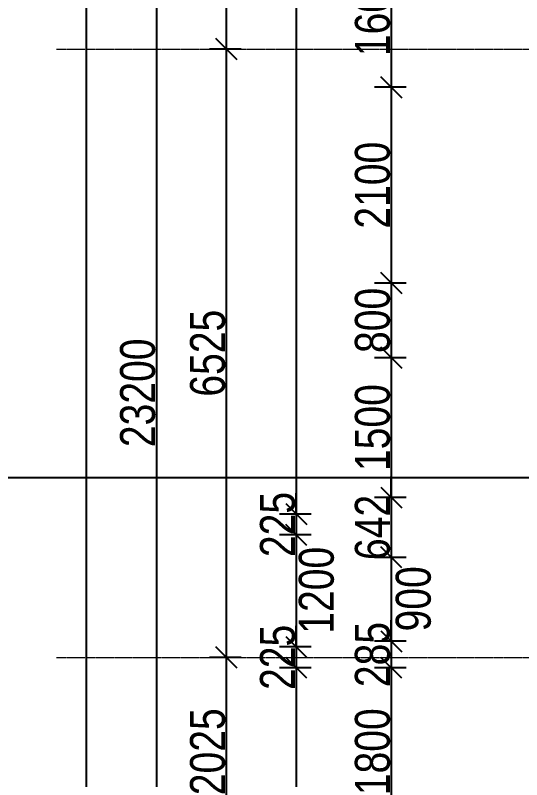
# Model space of a CAD drawing. Header units: millimetres. Extents: x -35190 to 411743, y -233114 to 23872.
# Drawn here: x 123633 to 129063, y -4676 to 3524 of the extents above; entities that cross this region are included whole.
import ezdxf

# ---------------------------------------------------------------- set-up
doc = ezdxf.new("R2010")
doc.units = ezdxf.units.MM
doc.linetypes.add('Grid Line', pattern=[22.225, 12.7, -3.175, 3.175, -3.175])
doc.layers.add('A-ANNO-DIMS', color=211, linetype='Continuous', lineweight=9)
doc.layers.add('S-GRID', color=1, linetype='Continuous', lineweight=9)
doc.styles.add('Arial_3', font='arial.ttf', dxfattribs={"width": 0.8, "height": 375})
doc.dimstyles.new('main_4_5mm', dxfattribs={"dimscale": 304.8, "dimtxt": 382.597275, "dimasz": 0.738189, "dimexe": 0.590551, "dimexo": 0.0625, "dimgap": 0.024606, "dimtad": 1, "dimdec": 0, "dimzin": 0, "dimdsep": 46, "dimtxsty": 'Arial_3', "dimblk1": 'OBLIQUE', "dimblk2": 'OBLIQUE', "dimsah": 1, "dimcen": 0.09, "dimdle": 0.590551, "dimazin": 0, "dimtfac": 1, "dimtdec": 4, "dimtix": 1, "dimtmove": 0, "dimatfit": 3, "dimfxl": 0.590551, "dimfxlon": 1, "dimtvp": 1, "dimtolj": 1, "dimtzin": 0, "dimarcsym": 2})
doc.dimstyles.new('main_4_5mm_1', dxfattribs={"dimscale": 304.8, "dimtxt": 382.597275, "dimasz": 0.738189, "dimexe": 0.590551, "dimexo": 0.0625, "dimgap": 0.024606, "dimtad": 1, "dimdec": 0, "dimzin": 0, "dimdsep": 46, "dimtxsty": 'Arial_3', "dimblk1": 'OBLIQUE', "dimblk2": 'OBLIQUE', "dimsah": 1, "dimcen": 0.09, "dimdle": 0.590551, "dimazin": 0, "dimtfac": 1, "dimtdec": 4, "dimtix": 1, "dimtmove": 1, "dimatfit": 3, "dimfxl": 0.590551, "dimfxlon": 1, "dimtvp": 1, "dimtolj": 1, "dimtzin": 0, "dimarcsym": 2})

# ---------------------------------------------------------------- blocks, each defined once
blk = doc.blocks.new('_Oblique')
at = {"color": 0, "linetype": 'ByBlock', "lineweight": -2}
blk.add_line((-0.5, -0.5), (0.5, 0.5), dxfattribs=at)
blk = doc.blocks.new('*D3595')
at = {"layer": 'A-ANNO-DIMS', "color": 0, "lineweight": -2, "transparency": 16777216}
for p, q in [((127662.9, 4532.3), (127662.9, 2571.3)), ((127823.8, 4352.3), (127482.9, 4352.3)), ((127823.8, 2751.3), (127482.9, 2751.3))]:
    blk.add_line(p, q, dxfattribs=at)
at = {"layer": 'Defpoints', "color": 0, "transparency": 16777216}
for p in [(127842.9, 4352.3), (127662.9, 2751.3), (127842.9, 2751.3)]:
    blk.add_point(p, dxfattribs=at)
at = {"layer": 'A-ANNO-DIMS', "color": 0, "lineweight": -2, "transparency": 16777216, "xscale": 224.9999999999999, "yscale": 224.9999999999999, "zscale": 224.9999999999999}
for p, rotation in [((127662.9, 4352.3), 90), ((127662.9, 2751.3), 270)]:
    blk.add_blockref('_Oblique', p, dxfattribs=dict(at, rotation=rotation))
at = {"layer": 'A-ANNO-DIMS', "color": 0, "transparency": 16777216, "insert": (127463.9, 3551.8), "char_height": 375, "width": 1101.88, "attachment_point": 5, "rotation": 90, "style": 'Arial_3'}
blk.add_mtext('\\A1;1601', dxfattribs=at)
blk = doc.blocks.new('*D3596')
at = {"layer": 'A-ANNO-DIMS', "color": 0, "lineweight": -2, "transparency": 16777216}
for p, q in [((127662.9, 2931.3), (127662.9, 471.3)), ((127823.8, 2751.3), (127482.9, 2751.3)), ((127823.8, 651.3), (127482.9, 651.3))]:
    blk.add_line(p, q, dxfattribs=at)
at = {"layer": 'Defpoints', "color": 0, "transparency": 16777216}
for p in [(127842.9, 2751.3), (127662.9, 651.3), (127842.9, 651.3)]:
    blk.add_point(p, dxfattribs=at)
at = {"layer": 'A-ANNO-DIMS', "color": 0, "lineweight": -2, "transparency": 16777216, "xscale": 224.9999999999999, "yscale": 224.9999999999999, "zscale": 224.9999999999999}
for p, rotation in [((127662.9, 2751.3), 90), ((127662.9, 651.3), 270)]:
    blk.add_blockref('_Oblique', p, dxfattribs=dict(at, rotation=rotation))
at = {"layer": 'A-ANNO-DIMS', "color": 0, "transparency": 16777216, "insert": (127463.9, 1701.3), "char_height": 375, "width": 1101.88, "attachment_point": 5, "rotation": 90, "style": 'Arial_3'}
blk.add_mtext('\\A1;2100', dxfattribs=at)
blk = doc.blocks.new('*D3597')
at = {"layer": 'A-ANNO-DIMS', "color": 0, "lineweight": -2, "transparency": 16777216}
for p, q in [((127662.9, 831.3), (127662.9, -328.7)), ((127823.8, 651.3), (127482.9, 651.3)), ((127823.8, -148.7), (127482.9, -148.7))]:
    blk.add_line(p, q, dxfattribs=at)
at = {"layer": 'Defpoints', "color": 0, "transparency": 16777216}
for p in [(127842.9, 651.3), (127662.9, -148.7), (127842.9, -148.7)]:
    blk.add_point(p, dxfattribs=at)
at = {"layer": 'A-ANNO-DIMS', "color": 0, "lineweight": -2, "transparency": 16777216, "xscale": 224.9999999999999, "yscale": 224.9999999999999, "zscale": 224.9999999999999}
for p, rotation in [((127662.9, 651.3), 90), ((127662.9, -148.7), 270)]:
    blk.add_blockref('_Oblique', p, dxfattribs=dict(at, rotation=rotation))
at = {"layer": 'A-ANNO-DIMS', "color": 0, "transparency": 16777216, "insert": (127463.9, 251.3), "char_height": 375, "width": 826.41, "attachment_point": 5, "rotation": 90, "style": 'Arial_3'}
blk.add_mtext('\\A1;800', dxfattribs=at)
blk = doc.blocks.new('*D3598')
at = {"layer": 'A-ANNO-DIMS', "color": 0, "lineweight": -2, "transparency": 16777216}
for p, q in [((127662.9, 31.3), (127662.9, -1828.7)), ((127823.8, -148.7), (127482.9, -148.7)), ((127823.8, -1648.7), (127482.9, -1648.7))]:
    blk.add_line(p, q, dxfattribs=at)
at = {"layer": 'Defpoints', "color": 0, "transparency": 16777216}
for p in [(127842.9, -148.7), (127662.9, -1648.7), (127842.9, -1648.7)]:
    blk.add_point(p, dxfattribs=at)
at = {"layer": 'A-ANNO-DIMS', "color": 0, "lineweight": -2, "transparency": 16777216, "xscale": 224.9999999999999, "yscale": 224.9999999999999, "zscale": 224.9999999999999}
for p, rotation in [((127662.9, -148.7), 90), ((127662.9, -1648.7), 270)]:
    blk.add_blockref('_Oblique', p, dxfattribs=dict(at, rotation=rotation))
at = {"layer": 'A-ANNO-DIMS', "color": 0, "transparency": 16777216, "insert": (127463.9, -898.7), "char_height": 375, "width": 1101.88, "attachment_point": 5, "rotation": 90, "style": 'Arial_3'}
blk.add_mtext('\\A1;1500', dxfattribs=at)
blk = doc.blocks.new('*D3599')
at = {"layer": 'A-ANNO-DIMS', "color": 0, "lineweight": -2, "transparency": 16777216}
for p, q in [((127662.9, -1648.7), (127662.9, -1423.7)), ((127823.8, -1648.7), (127482.9, -1648.7)), ((127662.9, -1648.7), (127662.9, -2290.7)), ((127823.8, -2290.7), (127482.9, -2290.7)), ((127662.9, -2290.7), (127662.9, -2515.7))]:
    blk.add_line(p, q, dxfattribs=at)
at = {"layer": 'Defpoints', "color": 0, "transparency": 16777216}
for p in [(127842.9, -1648.7), (127662.9, -2290.7), (127842.9, -2290.7)]:
    blk.add_point(p, dxfattribs=at)
at = {"layer": 'A-ANNO-DIMS', "color": 0, "lineweight": -2, "transparency": 16777216, "xscale": 224.9999999999999, "yscale": 224.9999999999999, "zscale": 224.9999999999999}
for p, rotation in [((127662.9, -1648.7), 270), ((127662.9, -2290.7), 90)]:
    blk.add_blockref('_Oblique', p, dxfattribs=dict(at, rotation=rotation))
at = {"layer": 'A-ANNO-DIMS', "color": 0, "transparency": 16777216, "insert": (127463.9, -1969.7), "char_height": 375, "width": 826.41, "attachment_point": 5, "rotation": 90, "style": 'Arial_3'}
blk.add_mtext('\\A1;642', dxfattribs=at)
blk = doc.blocks.new('*D3600')
at = {"layer": 'A-ANNO-DIMS', "color": 0, "lineweight": -2, "transparency": 16777216}
for p, q in [((127662.9, -2110.7), (127662.9, -3370.7)), ((127823.8, -2290.7), (127482.9, -2290.7)), ((127823.8, -3190.7), (127482.9, -3190.7))]:
    blk.add_line(p, q, dxfattribs=at)
at = {"layer": 'Defpoints', "color": 0, "transparency": 16777216}
for p in [(127842.9, -2290.7), (127662.9, -3190.7), (127842.9, -3190.7)]:
    blk.add_point(p, dxfattribs=at)
at = {"layer": 'A-ANNO-DIMS', "color": 0, "lineweight": -2, "transparency": 16777216, "xscale": 224.9999999999999, "yscale": 224.9999999999999, "zscale": 224.9999999999999}
for p, rotation in [((127662.9, -2290.7), 90), ((127662.9, -3190.7), 270)]:
    blk.add_blockref('_Oblique', p, dxfattribs=dict(at, rotation=rotation))
at = {"layer": 'A-ANNO-DIMS', "color": 0, "transparency": 16777216, "insert": (127711.9, -3085), "char_height": 375, "width": 826.41, "attachment_point": 1, "rotation": 90, "line_spacing_factor": 0.941778, "style": 'Arial_3'}
blk.add_mtext('\\A1;900', dxfattribs=at)
blk = doc.blocks.new('*D3601')
at = {"layer": 'A-ANNO-DIMS', "color": 0, "lineweight": -2, "transparency": 16777216}
for p, q in [((127662.9, -3190.7), (127662.9, -2965.7)), ((127823.8, -3190.7), (127482.9, -3190.7)), ((127662.9, -3190.7), (127662.9, -3475.7)), ((127823.8, -3475.7), (127482.9, -3475.7)), ((127662.9, -3475.7), (127662.9, -3700.7))]:
    blk.add_line(p, q, dxfattribs=at)
at = {"layer": 'Defpoints', "color": 0, "transparency": 16777216}
for p in [(127842.9, -3190.7), (127662.9, -3475.7), (127842.9, -3475.7)]:
    blk.add_point(p, dxfattribs=at)
at = {"layer": 'A-ANNO-DIMS', "color": 0, "lineweight": -2, "transparency": 16777216, "xscale": 224.9999999999999, "yscale": 224.9999999999999, "zscale": 224.9999999999999}
for p, rotation in [((127662.9, -3190.7), 270), ((127662.9, -3475.7), 90)]:
    blk.add_blockref('_Oblique', p, dxfattribs=dict(at, rotation=rotation))
at = {"layer": 'A-ANNO-DIMS', "color": 0, "transparency": 16777216, "insert": (127463.9, -3333.2), "char_height": 375, "width": 826.41, "attachment_point": 5, "rotation": 90, "style": 'Arial_3'}
blk.add_mtext('\\A1;285', dxfattribs=at)
blk = doc.blocks.new('*D3602')
at = {"layer": 'A-ANNO-DIMS', "color": 0, "lineweight": -2, "transparency": 16777216}
for p, q in [((127662.9, -3295.7), (127662.9, -5455.7)), ((127823.8, -3475.7), (127482.9, -3475.7)), ((127823.8, -5275.7), (127482.9, -5275.7))]:
    blk.add_line(p, q, dxfattribs=at)
at = {"layer": 'Defpoints', "color": 0, "transparency": 16777216}
for p in [(127842.9, -3475.7), (127662.9, -5275.7), (127842.9, -5275.7)]:
    blk.add_point(p, dxfattribs=at)
at = {"layer": 'A-ANNO-DIMS', "color": 0, "lineweight": -2, "transparency": 16777216, "xscale": 224.9999999999999, "yscale": 224.9999999999999, "zscale": 224.9999999999999}
for p, rotation in [((127662.9, -3475.7), 90), ((127662.9, -5275.7), 270)]:
    blk.add_blockref('_Oblique', p, dxfattribs=dict(at, rotation=rotation))
at = {"layer": 'A-ANNO-DIMS', "color": 0, "transparency": 16777216, "insert": (127463.9, -4375.7), "char_height": 375, "width": 1101.88, "attachment_point": 5, "rotation": 90, "style": 'Arial_3'}
blk.add_mtext('\\A1;1800', dxfattribs=at)
blk = doc.blocks.new('*D3606')
at = {"layer": 'A-ANNO-DIMS', "color": 0, "lineweight": -2, "transparency": 16777216}
for p, q in [((126645.2, 11029.3), (126645.2, -2005.7)), ((126806.1, 10849.3), (126465.2, 10849.3)), ((126806.1, -1825.7), (126465.2, -1825.7))]:
    blk.add_line(p, q, dxfattribs=at)
at = {"layer": 'Defpoints', "color": 0, "transparency": 16777216}
for p in [(126825.2, 10849.3), (126645.2, -1825.7), (126825.2, -1825.7)]:
    blk.add_point(p, dxfattribs=at)
at = {"layer": 'A-ANNO-DIMS', "color": 0, "lineweight": -2, "transparency": 16777216, "xscale": 224.9999999999999, "yscale": 224.9999999999999, "zscale": 224.9999999999999}
for p, rotation in [((126645.2, 10849.3), 90), ((126645.2, -1825.7), 270)]:
    blk.add_blockref('_Oblique', p, dxfattribs=dict(at, rotation=rotation))
at = {"layer": 'A-ANNO-DIMS', "color": 0, "transparency": 16777216, "insert": (126446.2, 4511.8), "char_height": 375, "width": 1377.35, "attachment_point": 5, "rotation": 90, "style": 'Arial_3'}
blk.add_mtext('\\A1;12675', dxfattribs=at)
blk = doc.blocks.new('*D3607')
at = {"layer": 'A-ANNO-DIMS', "color": 0, "lineweight": -2, "transparency": 16777216}
for p, q in [((126645.2, -1825.7), (126645.2, -1600.7)), ((126806.1, -1825.7), (126465.2, -1825.7)), ((126645.2, -1825.7), (126645.2, -2050.7)), ((126806.1, -2050.7), (126465.2, -2050.7)), ((126645.2, -2050.7), (126645.2, -2275.7))]:
    blk.add_line(p, q, dxfattribs=at)
at = {"layer": 'Defpoints', "color": 0, "transparency": 16777216}
for p in [(126825.2, -1825.7), (126645.2, -2050.7), (126825.2, -2050.7)]:
    blk.add_point(p, dxfattribs=at)
at = {"layer": 'A-ANNO-DIMS', "color": 0, "lineweight": -2, "transparency": 16777216, "xscale": 224.9999999999999, "yscale": 224.9999999999999, "zscale": 224.9999999999999}
for p, rotation in [((126645.2, -1825.7), 270), ((126645.2, -2050.7), 90)]:
    blk.add_blockref('_Oblique', p, dxfattribs=dict(at, rotation=rotation))
at = {"layer": 'A-ANNO-DIMS', "color": 0, "transparency": 16777216, "insert": (126446.2, -1938.2), "char_height": 375, "width": 826.41, "attachment_point": 5, "rotation": 90, "style": 'Arial_3'}
blk.add_mtext('\\A1;225', dxfattribs=at)
blk = doc.blocks.new('*D3608')
at = {"layer": 'A-ANNO-DIMS', "color": 0, "lineweight": -2, "transparency": 16777216}
for p, q in [((126645.2, -1870.7), (126645.2, -3430.7)), ((126806.1, -2050.7), (126465.2, -2050.7)), ((126806.1, -3250.7), (126465.2, -3250.7))]:
    blk.add_line(p, q, dxfattribs=at)
at = {"layer": 'Defpoints', "color": 0, "transparency": 16777216}
for p in [(126825.2, -2050.7), (126645.2, -3250.7), (126825.2, -3250.7)]:
    blk.add_point(p, dxfattribs=at)
at = {"layer": 'A-ANNO-DIMS', "color": 0, "lineweight": -2, "transparency": 16777216, "xscale": 224.9999999999999, "yscale": 224.9999999999999, "zscale": 224.9999999999999}
for p, rotation in [((126645.2, -2050.7), 90), ((126645.2, -3250.7), 270)]:
    blk.add_blockref('_Oblique', p, dxfattribs=dict(at, rotation=rotation))
at = {"layer": 'A-ANNO-DIMS', "color": 0, "transparency": 16777216, "insert": (126672.3, -3109.8), "char_height": 375, "width": 1101.88, "attachment_point": 1, "rotation": 90, "line_spacing_factor": 0.941778, "style": 'Arial_3'}
blk.add_mtext('\\A1;1200', dxfattribs=at)
blk = doc.blocks.new('*D3609')
at = {"layer": 'A-ANNO-DIMS', "color": 0, "lineweight": -2, "transparency": 16777216}
for p, q in [((126645.2, -3250.7), (126645.2, -3025.7)), ((126806.1, -3250.7), (126465.2, -3250.7)), ((126645.2, -3250.7), (126645.2, -3475.7)), ((126806.1, -3475.7), (126465.2, -3475.7)), ((126645.2, -3475.7), (126645.2, -3700.7))]:
    blk.add_line(p, q, dxfattribs=at)
at = {"layer": 'Defpoints', "color": 0, "transparency": 16777216}
for p in [(126825.2, -3250.7), (126645.2, -3475.7), (126825.2, -3475.7)]:
    blk.add_point(p, dxfattribs=at)
at = {"layer": 'A-ANNO-DIMS', "color": 0, "lineweight": -2, "transparency": 16777216, "xscale": 224.9999999999999, "yscale": 224.9999999999999, "zscale": 224.9999999999999}
for p, rotation in [((126645.2, -3250.7), 270), ((126645.2, -3475.7), 90)]:
    blk.add_blockref('_Oblique', p, dxfattribs=dict(at, rotation=rotation))
at = {"layer": 'A-ANNO-DIMS', "color": 0, "transparency": 16777216, "insert": (126446.2, -3363.2), "char_height": 375, "width": 826.41, "attachment_point": 5, "rotation": 90, "style": 'Arial_3'}
blk.add_mtext('\\A1;225', dxfattribs=at)
blk = doc.blocks.new('*D3610')
at = {"layer": 'A-ANNO-DIMS', "color": 0, "lineweight": -2, "transparency": 16777216}
for p, q in [((126645.2, -3295.7), (126645.2, -12080.7)), ((126806.1, -3475.7), (126465.2, -3475.7)), ((126806.1, -11900.7), (126465.2, -11900.7))]:
    blk.add_line(p, q, dxfattribs=at)
at = {"layer": 'Defpoints', "color": 0, "transparency": 16777216}
for p in [(126825.2, -3475.7), (126645.2, -11900.7), (126825.2, -11900.7)]:
    blk.add_point(p, dxfattribs=at)
at = {"layer": 'A-ANNO-DIMS', "color": 0, "lineweight": -2, "transparency": 16777216, "xscale": 224.9999999999999, "yscale": 224.9999999999999, "zscale": 224.9999999999999}
for p, rotation in [((126645.2, -3475.7), 90), ((126645.2, -11900.7), 270)]:
    blk.add_blockref('_Oblique', p, dxfattribs=dict(at, rotation=rotation))
at = {"layer": 'A-ANNO-DIMS', "color": 0, "transparency": 16777216, "insert": (126446.2, -7688.2), "char_height": 375, "width": 1101.88, "attachment_point": 5, "rotation": 90, "style": 'Arial_3'}
blk.add_mtext('\\A1;8425', dxfattribs=at)
blk = doc.blocks.new('*D3612')
at = {"layer": 'A-ANNO-DIMS', "color": 0, "lineweight": -2, "transparency": 16777216}
for p, q in [((125895.2, 11141.8), (125895.2, 2981.8)), ((126056.1, 10961.8), (125715.2, 10961.8)), ((126056.1, 3161.8), (125715.2, 3161.8))]:
    blk.add_line(p, q, dxfattribs=at)
at = {"layer": 'Defpoints', "color": 0, "transparency": 16777216}
for p in [(126075.2, 10961.8), (125895.2, 3161.8), (126075.2, 3161.8)]:
    blk.add_point(p, dxfattribs=at)
at = {"layer": 'A-ANNO-DIMS', "color": 0, "lineweight": -2, "transparency": 16777216, "xscale": 224.9999999999999, "yscale": 224.9999999999999, "zscale": 224.9999999999999}
for p, rotation in [((125895.2, 10961.8), 90), ((125895.2, 3161.8), 270)]:
    blk.add_blockref('_Oblique', p, dxfattribs=dict(at, rotation=rotation))
at = {"layer": 'A-ANNO-DIMS', "color": 0, "transparency": 16777216, "insert": (125696.2, 7061.8), "char_height": 375, "width": 1101.88, "attachment_point": 5, "rotation": 90, "style": 'Arial_3'}
blk.add_mtext('\\A1;7800', dxfattribs=at)
blk = doc.blocks.new('*D3613')
at = {"layer": 'A-ANNO-DIMS', "color": 0, "lineweight": -2, "transparency": 16777216}
for p, q in [((125895.2, 3341.8), (125895.2, -3543.2)), ((126056.1, 3161.8), (125715.2, 3161.8)), ((126056.1, -3363.2), (125715.2, -3363.2))]:
    blk.add_line(p, q, dxfattribs=at)
at = {"layer": 'Defpoints', "color": 0, "transparency": 16777216}
for p in [(126075.2, 3161.8), (125895.2, -3363.2), (126075.2, -3363.2)]:
    blk.add_point(p, dxfattribs=at)
at = {"layer": 'A-ANNO-DIMS', "color": 0, "lineweight": -2, "transparency": 16777216, "xscale": 224.9999999999999, "yscale": 224.9999999999999, "zscale": 224.9999999999999}
for p, rotation in [((125895.2, 3161.8), 90), ((125895.2, -3363.2), 270)]:
    blk.add_blockref('_Oblique', p, dxfattribs=dict(at, rotation=rotation))
at = {"layer": 'A-ANNO-DIMS', "color": 0, "transparency": 16777216, "insert": (125696.2, -100.7), "char_height": 375, "width": 1101.88, "attachment_point": 5, "rotation": 90, "style": 'Arial_3'}
blk.add_mtext('\\A1;6525', dxfattribs=at)
blk = doc.blocks.new('*D3614')
at = {"layer": 'A-ANNO-DIMS', "color": 0, "lineweight": -2, "transparency": 16777216}
for p, q in [((125895.2, -3183.2), (125895.2, -5568.2)), ((126056.1, -3363.2), (125715.2, -3363.2)), ((126056.1, -5388.2), (125715.2, -5388.2))]:
    blk.add_line(p, q, dxfattribs=at)
at = {"layer": 'Defpoints', "color": 0, "transparency": 16777216}
for p in [(126075.2, -3363.2), (125895.2, -5388.2), (126075.2, -5388.2)]:
    blk.add_point(p, dxfattribs=at)
at = {"layer": 'A-ANNO-DIMS', "color": 0, "lineweight": -2, "transparency": 16777216, "xscale": 224.9999999999999, "yscale": 224.9999999999999, "zscale": 224.9999999999999}
for p, rotation in [((125895.2, -3363.2), 90), ((125895.2, -5388.2), 270)]:
    blk.add_blockref('_Oblique', p, dxfattribs=dict(at, rotation=rotation))
at = {"layer": 'A-ANNO-DIMS', "color": 0, "transparency": 16777216, "insert": (125696.2, -4375.7), "char_height": 375, "width": 1101.88, "attachment_point": 5, "rotation": 90, "style": 'Arial_3'}
blk.add_mtext('\\A1;2025', dxfattribs=at)
blk = doc.blocks.new('*D3619')
at = {"layer": 'A-ANNO-DIMS', "color": 0, "lineweight": -2, "transparency": 16777216}
for p, q in [((125145.2, 11254.3), (125145.2, -12305.7)), ((125306.1, 11074.3), (124965.2, 11074.3)), ((125306.1, -12125.7), (124965.2, -12125.7))]:
    blk.add_line(p, q, dxfattribs=at)
at = {"layer": 'Defpoints', "color": 0, "transparency": 16777216}
for p in [(125325.2, 11074.3), (125145.2, -12125.7), (125325.2, -12125.7)]:
    blk.add_point(p, dxfattribs=at)
at = {"layer": 'A-ANNO-DIMS', "color": 0, "lineweight": -2, "transparency": 16777216, "xscale": 224.9999999999999, "yscale": 224.9999999999999, "zscale": 224.9999999999999}
for p, rotation in [((125145.2, 11074.3), 90), ((125145.2, -12125.7), 270)]:
    blk.add_blockref('_Oblique', p, dxfattribs=dict(at, rotation=rotation))
at = {"layer": 'A-ANNO-DIMS', "color": 0, "transparency": 16777216, "insert": (124946.1, -525.7), "char_height": 375, "width": 1377.35, "attachment_point": 5, "rotation": 90, "style": 'Arial_3'}
blk.add_mtext('\\A1;23200', dxfattribs=at)
blk = doc.blocks.new('*D3623')
at = {"layer": 'A-ANNO-DIMS', "color": 0, "lineweight": -2, "transparency": 16777216}
for p, q in [((124395.2, -24540.7), (124395.2, 11254.3)), ((124556.1, 11074.3), (124215.2, 11074.3)), ((124556.1, -24360.7), (124215.2, -24360.7))]:
    blk.add_line(p, q, dxfattribs=at)
at = {"layer": 'Defpoints', "color": 0, "transparency": 16777216}
for p in [(124395.2, 11074.3), (124575.2, 11074.3), (124575.2, -24360.7)]:
    blk.add_point(p, dxfattribs=at)
at = {"layer": 'A-ANNO-DIMS', "color": 0, "lineweight": -2, "transparency": 16777216, "xscale": 224.9999999999999, "yscale": 224.9999999999999, "zscale": 224.9999999999999}
for p, rotation in [((124395.2, 11074.3), 90), ((124395.2, -24360.7), 270)]:
    blk.add_blockref('_Oblique', p, dxfattribs=dict(at, rotation=rotation))
at = {"layer": 'A-ANNO-DIMS', "color": 0, "transparency": 16777216, "insert": (124196.1, -6643.2), "char_height": 375, "width": 1377.35, "attachment_point": 5, "rotation": 90, "style": 'Arial_3'}
blk.add_mtext('\\A1;35435', dxfattribs=at)

msp = doc.modelspace()

# ---------------------------------------------------------------- linework, layer by layer
msp.add_line((110747.8, -1432.7), (198584.1, -1432.7))
at = {"layer": 'S-GRID', "linetype": 'Grid Line'}
for p, q in [((124075.2, 3161.8), (187181.8, 3161.8)), ((124075.2, -3363.2), (187181.8, -3363.2))]:
    msp.add_line(p, q, dxfattribs=at)

# ---------------------------------------------------------------- dimensions: what is measured, and where the dimension line sits
at = {"layer": 'A-ANNO-DIMS'}
for base, p1, p2, override, picture, middle in [((124395.2, 11074.3), (124575.2, -24360.7), (124575.2, 11074.3), {"dimpost": '<>', "dimfxl": 35435}, '*D3623', (124196.1, -6643.2)), ((125145.2, -12125.7), (125325.2, 11074.3), (125325.2, -12125.7), {"dimpost": '<>', "dimfxl": 23200}, '*D3619', (124946.1, -525.7)), ((125895.2, 3161.8), (126075.2, 10961.8), (126075.2, 3161.8), {"dimpost": '<>', "dimfxl": 7800}, '*D3612', (125696.2, 7061.8)), ((126645.2, -1825.7), (126825.2, 10849.3), (126825.2, -1825.7), {"dimpost": '<>', "dimfxl": 12675}, '*D3606', (126446.2, 4511.8)), ((127662.9, 2751.3), (127842.9, 4352.3), (127842.9, 2751.3), {"dimpost": '<>', "dimfxl": 1601}, '*D3595', (127463.9, 3551.8)), ((125895.2, -3363.2), (126075.2, 3161.8), (126075.2, -3363.2), {"dimpost": '<>', "dimfxl": 6525}, '*D3613', (125696.2, -100.7)), ((127662.9, 651.3), (127842.9, 2751.3), (127842.9, 651.3), {"dimpost": '<>', "dimfxl": 2100}, '*D3596', (127463.9, 1701.3)), ((127662.9, -148.7), (127842.9, 651.3), (127842.9, -148.7), {"dimpost": '<>', "dimfxl": 800}, '*D3597', (127463.9, 251.3)), ((127662.9, -1648.7), (127842.9, -148.7), (127842.9, -1648.7), {"dimpost": '<>', "dimfxl": 1500}, '*D3598', (127463.9, -898.7)), ((127662.9, -2290.7), (127842.9, -1648.7), (127842.9, -2290.7), {"dimpost": '<>', "dimfxl": 642}, '*D3599', (127463.9, -1969.7)), ((126645.2, -2050.7), (126825.2, -1825.7), (126825.2, -2050.7), {"dimpost": '<>', "dimfxl": 225}, '*D3607', (126446.2, -1938.2)), ((126645.2, -3475.7), (126825.2, -3250.7), (126825.2, -3475.7), {"dimpost": '<>', "dimfxl": 225}, '*D3609', (126446.2, -3363.2)), ((127662.9, -3475.7), (127842.9, -3190.7), (127842.9, -3475.7), {"dimpost": '<>', "dimfxl": 285}, '*D3601', (127463.9, -3333.2)), ((125895.2, -5388.2), (126075.2, -3363.2), (126075.2, -5388.2), {"dimpost": '<>', "dimfxl": 2025}, '*D3614', (125696.2, -4375.7)), ((126645.2, -11900.7), (126825.2, -3475.7), (126825.2, -11900.7), {"dimpost": '<>', "dimfxl": 8425}, '*D3610', (126446.2, -7688.2)), ((127662.9, -5275.7), (127842.9, -3475.7), (127842.9, -5275.7), {"dimpost": '<>', "dimfxl": 1800}, '*D3602', (127463.9, -4375.7))]:
    dim = msp.add_linear_dim(base=base, p1=p1, p2=p2, angle=90, dimstyle='main_4_5mm', override=override, dxfattribs=at)
    dim.commit()
    dim.dimension.update_dxf_attribs({"geometry": picture, "text_midpoint": middle})
for base, p1, p2, override, picture, middle in [((126645.2, -3250.7), (126825.2, -2050.7), (126825.2, -3250.7), {"dimpost": '<>', "dimfxl": 1200}, '*D3608', (126922.3, -2558.9)), ((127662.9, -3190.7), (127842.9, -2290.7), (127842.9, -3190.7), {"dimpost": '<>', "dimfxl": 900}, '*D3600', (127961.9, -2671.8))]:
    dim = msp.add_linear_dim(base=base, p1=p1, p2=p2, angle=90, dimstyle='main_4_5mm_1', override=override, dxfattribs=at)
    dim.commit()
    dim.dimension.update_dxf_attribs({"geometry": picture, "text_midpoint": middle, "dimtype": 160, "text_rotation": 90})

doc.saveas('drawing.dxf')
